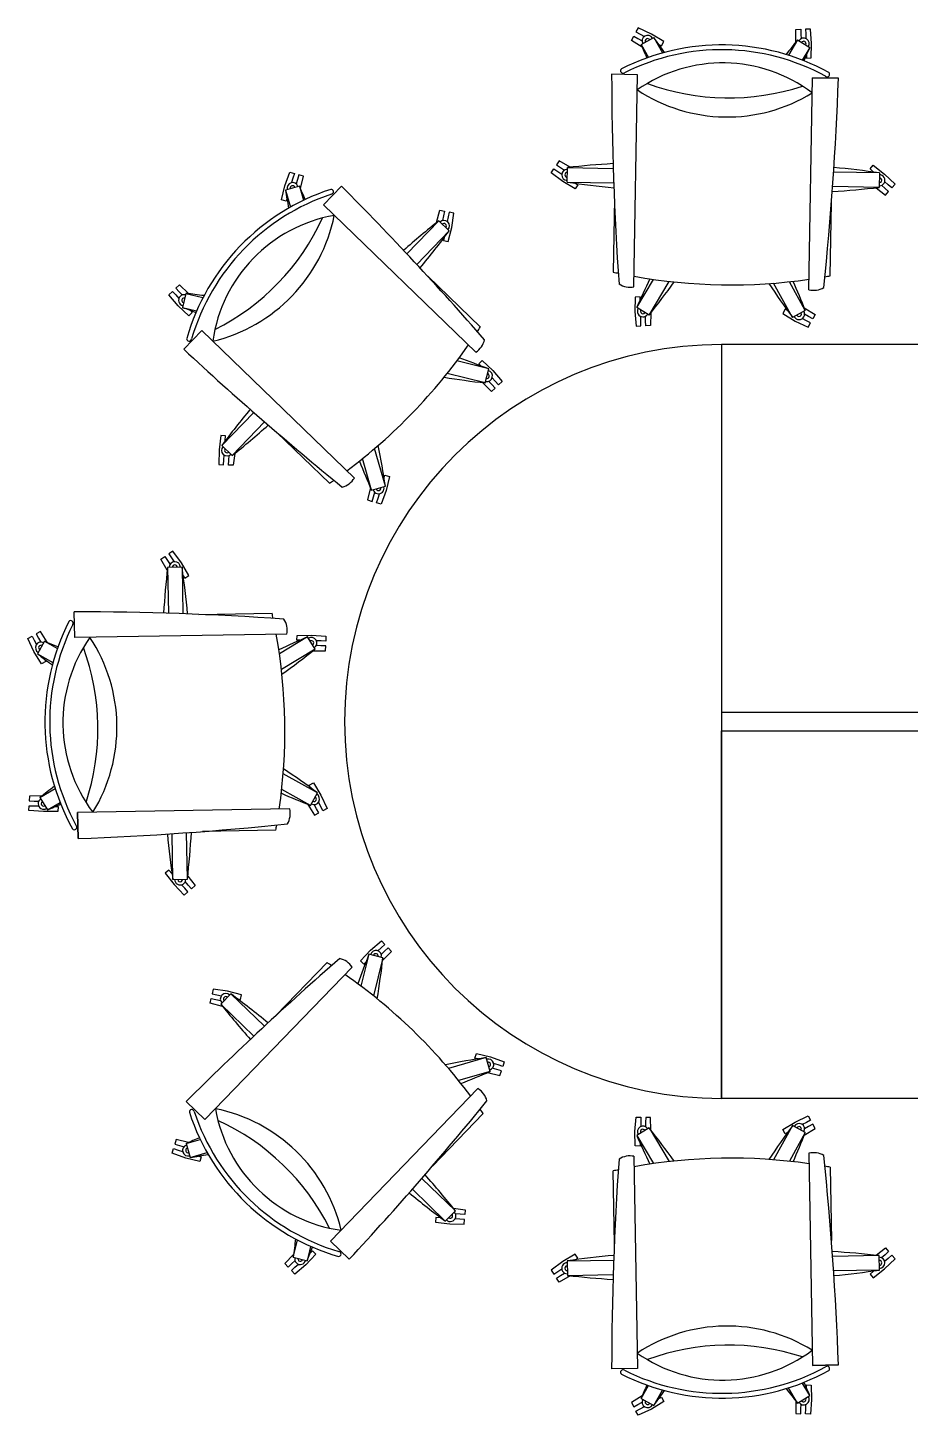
# Model space of a CAD drawing. Header units: millimetres. Extents: x -315 to 108661, y -1189 to 22294.
# Drawn here: x 51266 to 53186, y -605 to 2414 of the extents above; entities that cross this region are included whole.
import ezdxf

# ---------------------------------------------------------------- set-up
doc = ezdxf.new("R2010")
doc.units = ezdxf.units.MM
doc.layers.add('FurnitureBlock', color=7, linetype='Continuous')

# ---------------------------------------------------------------- blocks, each defined once
blk = doc.blocks.new('A$C57403b78')
at = {"layer": 'FurnitureBlock', "color": 18, "linetype": 'ByBlock', "lineweight": -2, "true_color": 0x000000}
for p, q in [((13125.8, 14823.4), (13130.8, 14832.6)), ((13149.5, 14809.1), (13125.8, 14823.4)), ((13130.8, 14832.6), (13140.1, 14827.6)), ((13140.8, 14851.1), (13135.8, 14841.9)), ((13135.8, 14841.9), (13145, 14836.9)), ((13140.1, 14827.6), (13149, 14822.8)), ((13169.3, 14837.5), (13140.8, 14851.1)), ((13145, 14836.9), (13154, 14832.1)), ((13147.3, 14814.6), (13174.8, 14829.9)), ((13196.2, 14821.2), (13169.3, 14837.5)), ((13174.8, 14829.9), (13193.5, 14796.3)), ((13487.1, 14824.6), (13467.3, 14791.6)), ((13483.3, 14819.8), (13483.9, 14847.5)), ((13483.9, 14847.5), (13494.4, 14847.8)), ((13487.1, 14824.6), (13514.1, 14808.3)), ((13494.4, 14847.8), (13494.7, 14837.3)), ((13494.7, 14837.3), (13495, 14827.2)), ((13515.4, 14848.4), (13504.9, 14848.1)), ((13504.9, 14848.1), (13505.2, 14837.6)), ((13505.2, 14837.6), (13505.5, 14827.5)), ((13517.9, 14816.9), (13515.4, 14848.4)), ((13147.3, 14814.6), (13162.8, 14786.6)), ((13185.8, 14814.9), (13191.2, 14811.9)), ((13191.2, 14811.9), (13196.2, 14821.2)), ((13514.1, 14808.3), (13497.6, 14780.9)), ((13517.2, 14785.4), (13517.9, 14816.9)), ((13506.5, 14791.3), (13506.7, 14785.1)), ((13506.7, 14785.1), (13517.2, 14785.4)), ((13139.3, 14749), (13082.8, 14750)), ((13131.3, 14287.7), (13139.3, 14749)), ((13511.9, 14281.1), (13519.8, 14742.5)), ((13519.8, 14742.5), (13576.2, 14741.5)), ((13576.2, 14741.5), (13519.8, 14742.5)), ((12968.7, 14561.7), (12962.9, 14552.9)), ((12962.9, 14552.9), (12971.6, 14547.1)), ((12992.4, 14547.6), (12968.7, 14561.7)), ((13645, 14544.1), (13651.9, 14552.1)), ((13651.9, 14552.1), (13676.7, 14532.5)), ((12371.9, 14507.2), (12382.4, 14537)), ((12382.4, 14537), (12392.4, 14533.9)), ((12389.4, 14523.9), (12386.5, 14514.2)), ((12392.4, 14533.9), (12389.4, 14523.9)), ((12399.5, 14520.9), (12396.6, 14511.2)), ((12402.5, 14530.9), (12399.5, 14520.9)), ((12412.6, 14527.9), (12402.5, 14530.9)), ((12406, 14501.1), (12412.6, 14527.9)), ((12951.3, 14535.5), (12957.1, 14544.2)), ((12976.6, 14516.7), (12951.3, 14535.5)), ((12957.1, 14544.2), (12965.8, 14538.4)), ((12965.8, 14538.4), (12974.3, 14532.8)), ((12971.6, 14547.1), (12980.1, 14541.5)), ((12985.9, 14515.4), (12986.5, 14546.9)), ((12986.5, 14546.9), (13086.2, 14545.2)), ((13665.6, 14535.2), (13565.8, 14536.9)), ((13652.9, 14537.2), (13645, 14544.1)), ((13653.2, 14537), (13652.9, 14537.2)), ((13665.6, 14535.2), (13665, 14503.7)), ((13676.7, 14532.5), (13699.4, 14510.6)), ((12364.3, 14476.6), (12371.9, 14507.2)), ((12403.6, 14506.6), (12373.3, 14497.9)), ((12373.3, 14497.9), (12383.9, 14461)), ((12403.6, 14506.6), (12412.4, 14475.8)), ((12455.6, 14465.9), (12494.8, 14506.5)), ((13003.7, 14500.6), (12976.6, 14516.7)), ((12985.9, 14515.4), (13087.3, 14513.6)), ((13009.5, 14509.3), (13003.7, 14500.6)), ((13004.4, 14512.7), (13009.5, 14509.3)), ((13665, 14503.7), (13563.7, 14505.5)), ((13658.3, 14503), (13678.7, 14486.9)), ((13677.7, 14501.7), (13670, 14508.4)), ((13684.6, 14509.6), (13676.9, 14516.3)), ((13685.6, 14494.8), (13677.7, 14501.7)), ((13678.7, 14486.9), (13685.6, 14494.8)), ((13692.5, 14502.7), (13684.6, 14509.6)), ((13699.4, 14510.6), (13692.5, 14502.7)), ((12374.4, 14473.6), (12364.3, 14476.6)), ((12376.2, 14479.5), (12374.4, 14473.6)), ((12787.5, 14145.2), (12455.6, 14465.9)), ((13088.7, 14478.6), (13085.9, 14319.4)), ((13558.4, 14311.3), (13561.1, 14470.5)), ((12706.6, 14431), (12637.3, 14359.2)), ((12701.9, 14427.2), (12708.7, 14454)), ((12729.3, 14409.1), (12706.6, 14431)), ((12708.7, 14454), (12719, 14451.9)), ((12716.9, 14441.6), (12714.9, 14431.7)), ((12719, 14451.9), (12716.9, 14441.6)), ((12727.2, 14439.6), (12725.2, 14429.6)), ((12729.3, 14449.9), (12727.2, 14439.6)), ((12739.6, 14447.8), (12729.3, 14449.9)), ((12734.9, 14416.6), (12739.6, 14447.8)), ((12729.3, 14409.1), (12658.8, 14336.2)), ((12727.1, 14386), (12734.9, 14416.6)), ((12718.1, 14394.1), (12716.9, 14388.1)), ((12716.9, 14388.1), (12727.1, 14386)), ((12682.6, 14310.4), (12797.1, 14199.8)), ((12142.3, 14291.8), (12134.7, 14284.6)), ((12134.7, 14284.6), (12141.9, 14276.9)), ((12162.3, 14272.6), (12142.3, 14291.8)), ((13137.4, 14242.3), (13174.2, 14303.5)), ((13164.4, 14226.1), (13208.3, 14299.2)), ((13476.7, 14220.7), (13435.3, 14295.3)), ((13504.2, 14236), (13469.6, 14298.4)), ((12119.4, 14270.1), (12127, 14277.3)), ((12139.9, 14246.2), (12119.4, 14270.1)), ((12127, 14277.3), (12134.2, 14269.7)), ((12134.2, 14269.7), (12141.2, 14262.3)), ((12141.9, 14276.9), (12148.8, 14269.6)), ((12156.3, 14273.3), (12148.7, 14242.8)), ((12156.3, 14273.3), (12193.6, 14264)), ((13134.3, 14265.2), (13133.6, 14233.7)), ((13144.8, 14265.5), (13134.3, 14265.2)), ((13145, 14259.3), (13144.8, 14265.5)), ((12162.7, 14224.3), (12139.9, 14246.2)), ((12148.7, 14242.8), (12179.7, 14235)), ((12170.3, 14231.5), (12162.7, 14224.3)), ((12166.1, 14236), (12170.3, 14231.5)), ((13133.6, 14233.7), (13136.1, 14202.2)), ((13164.4, 14226.1), (13137.4, 14242.3)), ((13146.3, 14213), (13146, 14223.2)), ((13156.8, 14213.3), (13156.5, 14223.5)), ((13168.2, 14230.8), (13167.6, 14203.1)), ((13460.3, 14238.7), (13455.3, 14229.5)), ((13455.3, 14229.5), (13482.2, 14213.1)), ((13465.7, 14235.8), (13460.3, 14238.7)), ((13504.2, 14236), (13476.7, 14220.7)), ((13502, 14241.6), (13525.7, 14227.2)), ((13511.4, 14223), (13502.5, 14227.8)), ((13520.7, 14218), (13511.4, 14223)), ((13525.7, 14227.2), (13520.7, 14218)), ((12191.2, 14192.2), (12151.9, 14151.6)), ((12151.9, 14151.6), (12191.2, 14192.2)), ((12523, 13871.5), (12191.2, 14192.2)), ((13136.1, 14202.2), (13146.6, 14202.5)), ((13146.6, 14202.5), (13146.3, 14213)), ((13157.1, 14202.8), (13156.8, 14213.3)), ((13167.6, 14203.1), (13157.1, 14202.8)), ((13482.2, 14213.1), (13510.7, 14199.5)), ((13506.5, 14213.8), (13497.5, 14218.6)), ((13515.7, 14208.8), (13506.5, 14213.8)), ((13510.7, 14199.5), (13515.7, 14208.8)), ((12807.6, 14078.3), (12724.9, 14098.9)), ((12815.3, 14108.8), (12746, 14126.1)), ((12793.6, 14120.1), (12801.3, 14127.3)), ((12797.9, 14115.6), (12793.6, 14120.1)), ((12801.3, 14127.3), (12824, 14105.4)), ((12807.6, 14078.3), (12815.3, 14108.8)), ((12824, 14105.4), (12844.5, 14081.5)), ((12801.7, 14079), (12821.6, 14059.8)), ((12822, 14074.7), (12815.1, 14082)), ((12829.3, 14067), (12822, 14074.7)), ((12829.7, 14081.9), (12822.7, 14089.3)), ((12836.9, 14074.3), (12829.7, 14081.9)), ((12844.5, 14081.5), (12836.9, 14074.3)), ((12821.6, 14059.8), (12829.3, 14067)), ((12234.7, 13942.5), (12304, 14014.3)), ((12257.3, 13920.6), (12327.8, 13993.5)), ((12232.4, 13964.1), (12228.7, 13932.8)), ((12242.9, 13963.4), (12232.4, 13964.1)), ((12242.2, 13952.9), (12242.9, 13963.4)), ((12242.2, 13952.6), (12242.2, 13952.9)), ((12468.8, 13860), (12354.3, 13970.7)), ((12228.7, 13932.8), (12228.1, 13901.2)), ((12234.7, 13942.5), (12257.3, 13920.6)), ((12239.3, 13911), (12240, 13921.1)), ((12249.8, 13910.3), (12250.5, 13920.4)), ((12262.6, 13924.9), (12259.6, 13899.1)), ((12590.6, 13853.7), (12567.1, 13935.6)), ((12228.1, 13901.2), (12238.6, 13900.5)), ((12238.6, 13900.5), (12239.3, 13911)), ((12249.1, 13899.8), (12249.8, 13910.3)), ((12259.6, 13899.1), (12249.1, 13899.8)), ((12560.3, 13845), (12540.7, 13913.6)), ((12587.7, 13872.1), (12589.5, 13878)), ((12589.5, 13878), (12599.6, 13875)), ((12599.6, 13875), (12592.1, 13844.4)), ((12557.9, 13850.5), (12551.4, 13823.7)), ((12560.3, 13845), (12590.6, 13853.7)), ((12561.4, 13820.7), (12564.4, 13830.7)), ((12564.4, 13830.7), (12567.3, 13840.4)), ((12571.5, 13817.7), (12574.5, 13827.7)), ((12574.5, 13827.7), (12577.4, 13837.4)), ((12592.1, 13844.4), (12581.5, 13814.6)), ((12551.4, 13823.7), (12561.4, 13820.7)), ((12581.5, 13814.6), (12571.5, 13817.7)), ((12128, 13712.2), (12119.2, 13706.4)), ((12119.2, 13706.4), (12125, 13697.6)), ((12146.7, 13686.8), (12128, 13712.2)), ((12101.7, 13694.7), (12110.5, 13700.5)), ((12115.9, 13671), (12101.7, 13694.7)), ((12110.5, 13700.5), (12116.3, 13691.8)), ((12116.3, 13691.8), (12121.9, 13683.4)), ((12148, 13677.5), (12116.5, 13676.9)), ((12116.5, 13676.9), (12118.3, 13577.2)), ((12125, 13697.6), (12130.7, 13689.2)), ((12162.8, 13659.7), (12146.7, 13686.8)), ((12148, 13677.5), (12149.8, 13576.1)), ((12150.7, 13659), (12154.1, 13653.9)), ((12154.1, 13653.9), (12162.8, 13659.7)), ((11914.4, 13524.2), (11913.4, 13580.6)), ((12184.8, 13574.8), (12344, 13577.5)), ((11812.3, 13522.6), (11821.6, 13527.6)), ((11821.6, 13527.6), (11826.6, 13518.4)), ((11840, 13537.6), (11830.8, 13532.6)), ((11830.8, 13532.6), (11835.8, 13523.4)), ((11854.4, 13514), (11840, 13537.6)), ((12375.8, 13532.1), (11914.4, 13524.2)), ((12421.1, 13526), (12359.9, 13489.2)), ((12397.9, 13518.6), (12398.2, 13529.1)), ((12398.2, 13529.1), (12429.7, 13529.8)), ((12437.4, 13499), (12421.1, 13526)), ((12429.7, 13529.8), (12461.2, 13527.3)), ((12461.2, 13527.3), (12460.9, 13516.8)), ((11825.9, 13494.2), (11812.3, 13522.6)), ((11842.3, 13467.2), (11825.9, 13494.2)), ((11826.6, 13518.4), (11831.4, 13509.5)), ((11848.8, 13516.2), (11833.5, 13488.6)), ((11835.8, 13523.4), (11840.6, 13514.5)), ((11848.8, 13516.2), (11876.8, 13500.6)), ((12437.4, 13499), (12364.3, 13455.1)), ((12404.1, 13518.5), (12397.9, 13518.6)), ((12432.7, 13495.3), (12460.3, 13495.8)), ((12450.1, 13506.6), (12440, 13506.9)), ((12450.4, 13517.1), (12440.3, 13517.4)), ((12460.6, 13506.3), (12450.1, 13506.6)), ((12460.9, 13516.8), (12450.4, 13517.1)), ((12460.3, 13495.8), (12460.6, 13506.3)), ((11833.5, 13488.6), (11867.1, 13470)), ((11851.5, 13472.2), (11842.3, 13467.2)), ((11848.6, 13477.6), (11851.5, 13472.2)), ((12442.7, 13186.7), (12368.2, 13228.1)), ((11838.9, 13176.4), (11871.8, 13196.2)), ((12427.4, 13159.2), (12365, 13193.8)), ((12424.7, 13203.2), (12434, 13208.2)), ((12427.7, 13197.7), (12424.7, 13203.2)), ((12434, 13208.2), (12450.3, 13181.2)), ((11815.9, 13179.5), (11815.6, 13169)), ((11815.6, 13169), (11826.1, 13168.7)), ((11843.6, 13180.1), (11815.9, 13179.5)), ((11826.1, 13168.7), (11836.3, 13168.4)), ((11838.9, 13176.4), (11855.1, 13149.4)), ((11855.1, 13149.4), (11882.5, 13165.8)), ((12427.4, 13159.2), (12442.7, 13186.7)), ((12449.7, 13157), (12444.9, 13165.9)), ((12450.3, 13181.2), (12463.9, 13152.7)), ((11815, 13148), (11815.3, 13158.5)), ((11846.5, 13145.6), (11815, 13148)), ((11815.3, 13158.5), (11825.8, 13158.2)), ((11825.8, 13158.2), (11836, 13157.9)), ((11878, 13146.2), (11846.5, 13145.6)), ((11872.2, 13156.9), (11878.3, 13156.7)), ((11878.3, 13156.7), (11878, 13146.2)), ((12382.3, 13151.5), (11920.9, 13143.6)), ((11920.9, 13143.6), (11921.9, 13087.2)), ((11921.9, 13087.2), (11920.9, 13143.6)), ((12421.9, 13161.4), (12436.2, 13137.8)), ((12440.4, 13152), (12435.6, 13160.9)), ((12436.2, 13137.8), (12445.4, 13142.7)), ((12445.4, 13142.7), (12440.4, 13152)), ((12454.7, 13147.7), (12449.7, 13157)), ((12463.9, 13152.7), (12454.7, 13147.7)), ((12352.1, 13105.1), (12192.9, 13102.3)), ((12128.2, 12997.9), (12126.5, 13097.6)), ((12159.7, 12998.4), (12158, 13099.8)), ((12119.3, 13018.4), (12111.4, 13011.5)), ((12111.4, 13011.5), (12130.9, 12986.8)), ((12126.2, 13010.5), (12119.3, 13018.4)), ((12126.4, 13010.3), (12126.2, 13010.5)), ((12128.2, 12997.9), (12159.7, 12998.4)), ((12130.9, 12986.8), (12152.8, 12964)), ((12153.8, 12978.9), (12147.1, 12986.5)), ((12161.7, 12985.8), (12155, 12993.4)), ((12160.4, 13005.1), (12176.5, 12984.8)), ((12168.6, 12977.9), (12161.7, 12985.8)), ((12176.5, 12984.8), (12168.6, 12977.9)), ((12152.8, 12964), (12160.7, 12970.9)), ((12160.7, 12970.9), (12153.8, 12978.9)), ((12558, 12844), (12582, 12864.5)), ((12582, 12864.5), (12589.2, 12856.8)), ((12536.2, 12821.2), (12558, 12844)), ((12554.6, 12835.2), (12537.3, 12765.9)), ((12585.2, 12827.6), (12554.6, 12835.2)), ((12581.5, 12849.6), (12574.2, 12842.7)), ((12588.7, 12842), (12581.4, 12835)), ((12589.2, 12856.8), (12581.5, 12849.6)), ((12584.5, 12821.6), (12603.6, 12841.6)), ((12596.4, 12849.2), (12588.7, 12842)), ((12603.6, 12841.6), (12596.4, 12849.2)), ((12518.2, 12807.4), (12197.6, 12475.6)), ((12353, 12702.5), (12463.7, 12817.1)), ((12543.4, 12813.6), (12536.2, 12821.2)), ((12547.9, 12817.8), (12543.4, 12813.6)), ((12585.2, 12827.6), (12564.5, 12744.8)), ((12215.7, 12759.5), (12213.6, 12749.2)), ((12213.6, 12749.2), (12223.9, 12747.2)), ((12246.8, 12754.8), (12215.7, 12759.5)), ((12223.9, 12747.2), (12233.8, 12745.2)), ((12254.4, 12749.2), (12232.5, 12726.5)), ((12277.4, 12747.1), (12246.8, 12754.8)), ((12254.4, 12749.2), (12327.3, 12678.8)), ((12275.3, 12736.8), (12277.4, 12747.1)), ((12209.4, 12728.7), (12211.5, 12738.9)), ((12236.2, 12721.9), (12209.4, 12728.7)), ((12211.5, 12738.9), (12221.8, 12736.9)), ((12221.8, 12736.9), (12231.7, 12734.9)), ((12232.5, 12726.5), (12304.2, 12657.2)), ((12269.3, 12738), (12275.3, 12736.8)), ((12785.4, 12609.5), (12788.4, 12619.5)), ((12788.4, 12619.5), (12819, 12612)), ((12809.8, 12610.5), (12727.8, 12587.1)), ((12791.3, 12607.7), (12785.4, 12609.5)), ((12818.4, 12580.3), (12809.8, 12610.5)), ((12819, 12612), (12848.8, 12601.5)), ((12835.7, 12594.4), (12826, 12597.3)), ((12845.8, 12591.4), (12835.7, 12594.4)), ((12848.8, 12601.5), (12845.8, 12591.4)), ((12818.4, 12580.3), (12749.8, 12560.6)), ((12812.9, 12577.9), (12839.8, 12571.3)), ((12832.7, 12584.4), (12823, 12587.3)), ((12842.8, 12581.4), (12832.7, 12584.4)), ((12839.8, 12571.3), (12842.8, 12581.4)), ((12791.9, 12543), (12471.3, 12211.1)), ((12197.6, 12475.6), (12157, 12514.8)), ((12803.4, 12488.8), (12692.8, 12374.2)), ((13133.6, 12449.7), (13136.1, 12481.1)), ((13136.1, 12481.1), (13146.6, 12480.8)), ((13146.3, 12470.3), (13146, 12460.2)), ((13146.6, 12480.8), (13146.3, 12470.3)), ((13156.8, 12470), (13156.5, 12459.9)), ((13157.1, 12480.5), (13156.8, 12470)), ((13167.6, 12480.2), (13157.1, 12480.5)), ((13168.2, 12452.6), (13167.6, 12480.2)), ((13455.3, 12453.9), (13482.2, 12470.3)), ((13482.2, 12470.3), (13510.7, 12483.8)), ((13506.5, 12469.6), (13497.5, 12464.8)), ((13515.7, 12474.6), (13506.5, 12469.6)), ((13510.7, 12483.8), (13515.7, 12474.6)), ((13134.3, 12418.2), (13133.6, 12449.7)), ((13164.4, 12457.3), (13137.4, 12441.1)), ((13137.4, 12441.1), (13174.2, 12379.9)), ((13164.4, 12457.3), (13208.3, 12384.2)), ((13476.7, 12462.7), (13435.3, 12388.1)), ((13460.3, 12444.7), (13455.3, 12453.9)), ((13465.7, 12447.6), (13460.3, 12444.7)), ((13504.2, 12447.4), (13469.6, 12384.9)), ((13504.2, 12447.4), (13476.7, 12462.7)), ((13502, 12441.8), (13525.7, 12456.1)), ((13511.4, 12460.4), (13502.5, 12455.6)), ((13520.7, 12465.4), (13511.4, 12460.4)), ((13525.7, 12456.1), (13520.7, 12465.4)), ((12126.5, 12402.3), (12129.5, 12412.4)), ((12129.5, 12412.4), (12139.5, 12409.4)), ((12135.5, 12432.5), (12132.5, 12422.4)), ((12132.5, 12422.4), (12142.5, 12419.4)), ((12162.3, 12425.9), (12135.5, 12432.5)), ((12139.5, 12409.4), (12149.3, 12406.5)), ((12142.5, 12419.4), (12152.3, 12416.5)), ((12156.8, 12423.5), (12187.6, 12432.3)), ((12156.8, 12423.5), (12165.5, 12393.3)), ((13144.8, 12417.9), (13134.3, 12418.2)), ((13145, 12424), (13144.8, 12417.9)), ((12156.2, 12391.8), (12126.5, 12402.3)), ((12186.8, 12384.3), (12156.2, 12391.8)), ((12165.5, 12393.3), (12202.5, 12403.8)), ((12183.9, 12396.1), (12189.8, 12394.3)), ((12189.8, 12394.3), (12186.8, 12384.3)), ((13131.3, 12395.7), (13139.3, 11934.3)), ((13511.9, 12402.2), (13519.8, 11940.9)), ((12742.8, 12277.3), (12669.9, 12347.7)), ((13088.7, 12204.7), (13085.9, 12364)), ((13558.4, 12372.1), (13561.1, 12212.8)), ((12720.9, 12254.6), (12649.2, 12323.9)), ((12700.1, 12262.8), (12699.3, 12252.4)), ((12710.5, 12262.1), (12700.1, 12262.8)), ((12710.9, 12262.1), (12710.5, 12262.1)), ((12720.9, 12254.6), (12742.8, 12277.3)), ((12738.5, 12282.6), (12764.3, 12279.5)), ((12752.4, 12259.3), (12742.3, 12260)), ((12753.1, 12269.7), (12743, 12270.4)), ((12762.9, 12258.5), (12752.4, 12259.3)), ((12763.6, 12269), (12753.1, 12269.7)), ((12762.2, 12248.1), (12762.9, 12258.5)), ((12764.3, 12279.5), (12763.6, 12269)), ((12699.3, 12252.4), (12730.7, 12248.7)), ((12730.7, 12248.7), (12762.2, 12248.1)), ((12390.1, 12176.2), (12399.4, 12213.6)), ((12420.7, 12168.6), (12428.4, 12199.7)), ((12471.3, 12211.1), (12511.9, 12171.9)), ((12511.9, 12171.9), (12471.3, 12211.1)), ((13658.3, 12180.4), (13678.7, 12196.5)), ((13678.7, 12196.5), (13685.6, 12188.5)), ((12390.8, 12182.2), (12371.7, 12162.2)), ((12386.5, 12161.8), (12393.9, 12168.8)), ((12390.1, 12176.2), (12420.7, 12168.6)), ((12439.1, 12182.6), (12417.3, 12159.8)), ((12427.4, 12186), (12431.9, 12190.2)), ((12431.9, 12190.2), (12439.1, 12182.6)), ((12976.6, 12166.7), (12951.3, 12147.9)), ((13003.7, 12182.8), (12976.6, 12166.7)), ((12985.9, 12168), (13087.3, 12169.7)), ((12985.9, 12168), (12986.5, 12136.5)), ((13009.5, 12174), (13003.7, 12182.8)), ((13004.4, 12170.6), (13009.5, 12174)), ((13665, 12179.6), (13563.7, 12177.9)), ((13665.6, 12148.1), (13665, 12179.6)), ((13677.7, 12181.6), (13670, 12175)), ((13676.7, 12150.8), (13699.4, 12172.7)), ((13684.6, 12173.7), (13676.9, 12167.1)), ((13685.6, 12188.5), (13677.7, 12181.6)), ((13692.5, 12180.6), (13684.6, 12173.7)), ((13699.4, 12172.7), (13692.5, 12180.6)), ((12371.7, 12162.2), (12378.9, 12154.6)), ((12378.9, 12154.6), (12386.5, 12161.8)), ((12386.1, 12147), (12393.7, 12154.2)), ((12393.3, 12139.3), (12386.1, 12147)), ((12417.3, 12159.8), (12393.3, 12139.3)), ((12393.7, 12154.2), (12401.1, 12161.1)), ((12951.3, 12147.9), (12957.1, 12139.2)), ((12957.1, 12139.2), (12965.8, 12145)), ((12962.9, 12130.4), (12971.6, 12136.2)), ((12965.8, 12145), (12974.3, 12150.6)), ((12992.4, 12135.8), (12968.7, 12121.7)), ((12971.6, 12136.2), (12980.1, 12141.8)), ((12986.5, 12136.5), (13086.2, 12138.2)), ((13665.6, 12148.1), (13565.8, 12146.4)), ((13652.9, 12146.1), (13645, 12139.2)), ((13645, 12139.2), (13651.9, 12131.3)), ((13651.9, 12131.3), (13676.7, 12150.8)), ((13653.2, 12146.3), (13652.9, 12146.1)), ((12968.7, 12121.7), (12962.9, 12130.4)), ((13139.3, 11934.3), (13082.8, 11933.4)), ((13519.8, 11940.9), (13576.2, 11941.8)), ((13576.2, 11941.8), (13519.8, 11940.9)), ((13147.3, 11868.7), (13162.8, 11896.7)), ((13514.1, 11875), (13497.6, 11902.5)), ((13506.5, 11892.1), (13506.7, 11898.3)), ((13506.7, 11898.3), (13517.2, 11898)), ((13517.2, 11898), (13517.9, 11866.4)), ((13149.5, 11874.3), (13125.8, 11860)), ((13147.3, 11868.7), (13174.8, 11853.5)), ((13174.8, 11853.5), (13193.5, 11887.1)), ((13185.8, 11868.5), (13191.2, 11871.4)), ((13191.2, 11871.4), (13196.2, 11862.2)), ((13487.1, 11858.8), (13467.3, 11891.8)), ((13487.1, 11858.8), (13514.1, 11875)), ((13517.9, 11866.4), (13515.4, 11835)), ((13125.8, 11860), (13130.8, 11850.7)), ((13130.8, 11850.7), (13140.1, 11855.7)), ((13135.8, 11841.5), (13145, 11846.5)), ((13140.8, 11832.3), (13135.8, 11841.5)), ((13140.1, 11855.7), (13149, 11860.6)), ((13169.3, 11845.9), (13140.8, 11832.3)), ((13145, 11846.5), (13154, 11851.3)), ((13196.2, 11862.2), (13169.3, 11845.9)), ((13483.3, 11863.5), (13483.9, 11835.9)), ((13483.9, 11835.9), (13494.4, 11835.6)), ((13494.4, 11835.6), (13494.7, 11846.1)), ((13494.7, 11846.1), (13495, 11856.2)), ((13504.9, 11835.3), (13505.2, 11845.8)), ((13515.4, 11835), (13504.9, 11835.3)), ((13505.2, 11845.8), (13505.5, 11855.9))]:
    blk.add_line(p, q, dxfattribs=at)
at = {"layer": 'FurnitureBlock', "color": 18, "linetype": 'ByBlock', "lineweight": -2, "ltscale": 0.7, "true_color": 0x000000}
for p, q in [((13321.7, 14161.7), (13321.7, 12521.7)), ((14921.7, 14161.7), (13321.7, 14161.7)), ((13321.7, 14161.7), (13321.7, 13361.7)), ((13321.7, 13361.7), (14921.7, 13361.7)), ((13321.7, 12521.7), (13321.7, 13321.7)), ((13321.7, 13321.7), (14921.7, 13321.7)), ((14921.7, 12521.7), (13321.7, 12521.7))]:
    blk.add_line(p, q, dxfattribs=at)
at = {"layer": 'FurnitureBlock', "color": 18, "linetype": 'ByBlock', "lineweight": -2, "true_color": 0x000000}
for centre, radius, start, end in [((13161, 14822.3), 12.1, 29.0168, 209.0168), ((13161, 14822.3), 5.25, 29.0168, 209.0168), ((11662.3, 13712.2), 1880.6, 35.2487, 36.4646), ((14960.3, 13655.6), 1880.6, 141.569, 142.785), ((13500.6, 14816.4), 12.1, 329.0168, 149.0168), ((13322.4, 14332.4), 481.4, 61.0855, 116.9482), ((13322.4, 14332.4), 470.9, 61.3096, 116.724), ((14896.2, 15506), 1880.6, 201.569, 202.5322), ((13500.6, 14816.4), 5.25, 329.0168, 149.0168), ((11789.9, 15559.3), 1880.6, 335.5015, 336.4646), ((13324.5, 14450.9), 323.7, 53.008, 125.0256), ((19873.1, 14760.5), 6790.3, 180.0886, 183.94274), ((13107.5, 14757.4), 5.33, 127.7059, 306.0897), ((6790.3, 14985), 6790.3, 354.09091, 357.94504), ((13551.8, 14749.8), 5.33, 231.9439, 50.3277), ((13334.1, 15010), 353, 236.399, 301.6346), ((13337.5, 15207.1), 508.8, 249.6557, 288.3779), ((13198.2, 12678.2), 1880.6, 93.4238, 96.4646), ((12986.2, 14531.1), 12.1, 89.0168, 269.0168), ((12986.2, 14531.1), 5.25, 89.0168, 269.0168), ((13389.8, 12674.9), 1880.6, 81.569, 84.6098), ((13665.3, 14519.5), 12.1, 269.0168, 89.0168), ((13665.3, 14519.5), 5.25, 269.0168, 89.0168), ((12620.7, 14041.8), 481.4, 108.0518, 163.9145), ((14233.1, 14777.1), 1880.6, 188.5354, 189.7513), ((12388.5, 14502.3), 12.1, 15.9832, 195.9832), ((12388.5, 14502.3), 5.25, 15.9832, 195.9832), ((10678, 13758.8), 1880.6, 22.4678, 23.431), ((12472.2, 14494.2), 5.33, 278.9103, 97.2941), ((7686, 9712.4), 6790.3, 41.05726, 44.9114), ((13261.7, 16375.7), 1880.6, 261.569, 264.6918), ((13453.3, 16372.4), 1880.6, 273.3419, 276.4646), ((12620.7, 14041.8), 470.9, 108.276, 163.6904), ((12535.5, 14124.1), 323.7, 99.9744, 171.992), ((12133.3, 14512.7), 353, 283.3654, 348.601), ((11991.6, 14649.6), 508.8, 296.6221, 335.3443), ((13878.2, 12959.9), 1880.6, 128.5354, 131.5762), ((12717.9, 14420), 12.1, 315.9832, 135.9832), ((11218.8, 15529.5), 1880.6, 320.3082, 323.431), ((12717.9, 14420), 5.25, 315.9832, 135.9832), ((13342.3, 15489.6), 1197.9, 257.6428, 258.1995), ((13342.3, 15489.6), 1197.9, 259.8766, 278.1571), ((13342.3, 15489.6), 1197.9, 279.8341, 280.3909), ((13122.7, 14331.7), 44.9, 238.0124, 281.1786), ((14861.6, 13491.3), 1880.6, 154.3738, 156.4646), ((11691.2, 15395), 1880.6, 321.569, 324.3165), ((14989.2, 15338.4), 1880.6, 213.7172, 216.4646), ((11755.3, 13544.6), 1880.6, 21.569, 23.6599), ((13522.1, 14324.8), 44.9, 256.8551, 300.0213), ((12152.5, 14258.1), 12.1, 75.9832, 255.9832), ((12152.5, 14258.1), 5.25, 75.9832, 255.9832), ((11941.2, 12405), 1880.6, 82.215, 83.431), ((12836.8, 15993), 1880.6, 248.5354, 249.4985), ((13150.9, 14234.2), 12.1, 149.0168, 329.0168), ((13150.9, 14234.2), 5.25, 149.0168, 329.0168), ((13490.5, 14228.3), 12.1, 209.0168, 29.0168), ((13490.5, 14228.3), 5.25, 209.0168, 29.0168), ((11788.4, 14845.9), 1197.9, 326.8005, 327.3572), ((12163.4, 14174.7), 5.33, 174.6723, 353.0561), ((11788.4, 14845.9), 1197.9, 306.8429, 325.1234), ((12762.5, 14182.5), 44.9, 303.8214, 346.9876), ((16778.1, 19122.1), 6790.3, 227.05496, 230.90909), ((12127.1, 12358.6), 1880.6, 68.5354, 70.6262), ((12811.4, 14093.5), 12.1, 255.9832, 75.9832), ((12811.4, 14093.5), 5.25, 255.9832, 75.9832), ((13022.8, 15946.6), 1880.6, 260.6835, 263.431), ((13745.1, 12822.1), 1880.6, 140.3902, 143.431), ((11085.7, 15391.7), 1880.6, 308.5354, 311.6581), ((12246, 13931.6), 12.1, 135.9832, 315.9832), ((12246, 13931.6), 5.25, 135.9832, 315.9832), ((10730.8, 13574.5), 1880.6, 8.5354, 11.2828), ((14285.9, 14592.8), 1880.6, 201.3401, 203.431), ((11788.4, 14845.9), 1197.9, 304.6091, 305.1659), ((12484.9, 13895.2), 44.9, 284.9787, 328.1449), ((12575.5, 13849.3), 12.1, 195.9832, 15.9832), ((12575.5, 13849.3), 5.25, 195.9832, 15.9832), ((13985.2, 13465.2), 1880.6, 173.5354, 176.5762), ((12132.3, 13677.2), 12.1, 0.9832, 180.9832), ((12132.3, 13677.2), 5.25, 0.9832, 180.9832), ((10287.7, 13401.7), 1880.6, 5.3082, 8.431), ((12331, 13341), 481.4, 153.0518, 208.9145), ((11906, 13555.9), 5.33, 323.9103, 142.2941), ((11902.9, 6790.3), 6790.3, 86.05726, 89.9114), ((11173.8, 13321.1), 1197.9, 11.8005, 12.3572), ((12331.8, 13540.8), 44.9, 348.8214, 31.9876), ((12331, 13341), 470.9, 153.276, 208.6904), ((12212.5, 13339), 323.7, 144.9744, 216.992), ((11653.4, 13329.4), 353, 328.3654, 33.601), ((11173.8, 13321.1), 1197.9, 351.8429, 10.1234), ((13172.1, 11801.8), 1880.6, 113.5354, 115.6262), ((12429.3, 13512.5), 12.1, 300.9832, 120.9832), ((11841.2, 13502.4), 12.1, 60.9832, 240.9832), ((11841.2, 13502.4), 5.25, 60.9832, 240.9832), ((11157.4, 11767.2), 1880.6, 67.4678, 68.431), ((11456.3, 13326), 508.8, 341.6221, 20.3443), ((11268.4, 14972.2), 1880.6, 305.6835, 308.431), ((12429.3, 13512.5), 5.25, 300.9832, 120.9832), ((12951.2, 15001.1), 1880.6, 233.5354, 234.7513), ((11325, 11674.3), 1880.6, 53.5354, 56.2828), ((13007.8, 11703.1), 1880.6, 127.215, 128.431), ((11847, 13162.9), 12.1, 120.9832, 300.9832), ((11847, 13162.9), 5.25, 120.9832, 300.9832), ((11104.1, 14873.6), 1880.6, 293.5354, 294.4985), ((13118.8, 14908.1), 1880.6, 246.3401, 248.431), ((12435.1, 13173), 12.1, 240.9832, 60.9832), ((12435.1, 13173), 5.25, 240.9832, 60.9832), ((12338.6, 13141.3), 44.9, 329.9787, 13.1449), ((11913.7, 13111.6), 5.33, 219.6723, 38.0561), ((11678.4, 19873.1), 6790.3, 272.05496, 275.90909), ((11173.8, 13321.1), 1197.9, 349.6091, 350.1659), ((13988.5, 13273.6), 1880.6, 185.3902, 188.431), ((10291, 13210.1), 1880.6, 353.5354, 356.6581), ((12143.9, 12998.1), 12.1, 180.9832, 0.9832), ((12143.9, 12998.1), 5.25, 180.9832, 0.9832), ((14304.8, 12147), 1880.6, 158.5354, 160.6262), ((12569.9, 12831.4), 12.1, 345.9832, 165.9832), ((12569.9, 12831.4), 5.25, 345.9832, 165.9832), ((16951, 7705.9), 6790.3, 131.05726, 134.9114), ((11817.5, 11808.4), 1197.9, 56.8005, 57.3572), ((12480.9, 12782.4), 44.9, 33.8214, 76.9876), ((10716.9, 13042.7), 1880.6, 350.6835, 353.431), ((11817.5, 11808.4), 1197.9, 36.8429, 55.1234), ((12243.4, 12737.9), 12.1, 45.9832, 225.9832), ((12243.4, 12737.9), 5.25, 45.9832, 225.9832), ((11133.9, 11238.8), 1880.6, 50.3082, 53.431), ((13703.6, 13898.2), 1880.6, 218.5354, 221.5762), ((13088.9, 10750.7), 1880.6, 98.5354, 101.2828), ((12814.1, 12595.4), 12.1, 285.9832, 105.9832), ((12814.1, 12595.4), 5.25, 285.9832, 105.9832), ((12070.6, 14305.8), 1880.6, 291.3401, 293.431), ((12768.2, 12504.8), 44.9, 14.9787, 58.1449), ((12539.3, 12555.4), 323.7, 189.9744, 261.992), ((12150.8, 12153.3), 353, 13.3654, 78.601), ((7541.3, 16798.1), 6790.3, 317.05496, 320.90909), ((11817.5, 11808.4), 1197.9, 34.6091, 35.1659), ((12169.2, 12492.1), 5.33, 8.9103, 187.2941), ((12621.7, 12640.6), 481.4, 198.0518, 253.9145), ((12621.7, 12640.6), 470.9, 198.276, 253.6904), ((12013.8, 12011.5), 508.8, 26.6221, 65.3443), ((14861.6, 13192.1), 1880.6, 203.5354, 205.6262), ((13150.9, 12449.2), 12.1, 30.9832, 210.9832), ((13150.9, 12449.2), 5.25, 30.9832, 210.9832), ((11691.2, 11288.3), 1880.6, 35.6835, 38.431), ((14989.2, 11344.9), 1880.6, 143.5354, 146.2828), ((11755.3, 13138.7), 1880.6, 336.3401, 338.431), ((13490.5, 12455), 12.1, 330.9832, 150.9832), ((13490.5, 12455), 5.25, 330.9832, 150.9832), ((12161.2, 12408.4), 12.1, 105.9832, 285.9832), ((12161.2, 12408.4), 5.25, 105.9832, 285.9832), ((12904.7, 10698), 1880.6, 112.4678, 113.431), ((11886.4, 14253.1), 1880.6, 278.5354, 279.7513), ((19873.1, 11922.9), 6790.3, 176.05726, 179.9114), ((13122.7, 12351.7), 44.9, 78.8214, 121.9876), ((13342.3, 11193.8), 1197.9, 81.8429, 100.1234), ((13522.1, 12358.6), 44.9, 59.9787, 103.1449), ((6790.3, 11698.3), 6790.3, 2.05496, 5.90909), ((11271.7, 11105.6), 1880.6, 38.5354, 41.6581), ((13342.3, 11193.8), 1197.9, 101.8005, 102.3572), ((13342.3, 11193.8), 1197.9, 79.6091, 80.1659), ((13841.4, 13765), 1880.6, 230.3902, 233.431), ((12731.8, 12265.9), 12.1, 225.9832, 45.9832), ((12731.8, 12265.9), 5.25, 225.9832, 45.9832), ((14258.4, 11961.1), 1880.6, 172.215, 173.431), ((10670.4, 12856.8), 1880.6, 338.5354, 339.4985), ((12405.4, 12172.4), 12.1, 165.9832, 345.9832), ((12405.4, 12172.4), 5.25, 165.9832, 345.9832), ((12488.8, 12183.3), 5.33, 264.6723, 83.0561), ((13261.7, 10307.7), 1880.6, 95.3082, 98.431), ((13453.3, 10310.9), 1880.6, 83.5354, 86.6581), ((13665.3, 12163.9), 12.1, 270.9832, 90.9832), ((13665.3, 12163.9), 5.25, 270.9832, 90.9832), ((12986.2, 12152.2), 12.1, 90.9832, 270.9832), ((12986.2, 12152.2), 5.25, 90.9832, 270.9832), ((13198.2, 14005.2), 1880.6, 263.5354, 266.5762), ((13389.8, 14008.5), 1880.6, 275.3902, 278.431), ((13334.1, 11673.4), 353, 58.3654, 123.601), ((13337.5, 11476.3), 508.8, 71.6221, 110.3443), ((13324.5, 12232.5), 323.7, 234.9744, 306.992), ((13107.5, 11926), 5.33, 53.9103, 232.2941), ((13322.4, 12350.9), 481.4, 243.0518, 298.9145), ((13322.4, 12350.9), 470.9, 243.276, 298.6904), ((13551.8, 11933.6), 5.33, 309.6723, 128.0561), ((14896.2, 11177.4), 1880.6, 157.4678, 158.431), ((11789.9, 11124.1), 1880.6, 23.5354, 24.4985), ((13161, 11861.1), 12.1, 150.9832, 330.9832), ((11662.3, 12971.2), 1880.6, 323.5354, 324.7513), ((14960.3, 13027.8), 1880.6, 217.215, 218.431), ((13500.6, 11866.9), 12.1, 210.9832, 30.9832), ((13500.6, 11866.9), 5.25, 210.9832, 30.9832), ((13161, 11861.1), 5.25, 150.9832, 330.9832)]:
    blk.add_arc(centre, radius, start, end, dxfattribs=at)
at = {"layer": 'FurnitureBlock', "color": 18, "linetype": 'ByBlock', "lineweight": -2, "ltscale": 0.7, "true_color": 0x000000}
blk.add_arc((13321.7, 13341.7), 820, 90, 270, dxfattribs=at)

msp = doc.modelspace()

# ---------------------------------------------------------------- block references
at = {"layer": 'FurnitureBlock'}
msp.add_blockref('A$C57403b78', (39453.6, -12437.4), dxfattribs=at)

doc.saveas('drawing.dxf')
